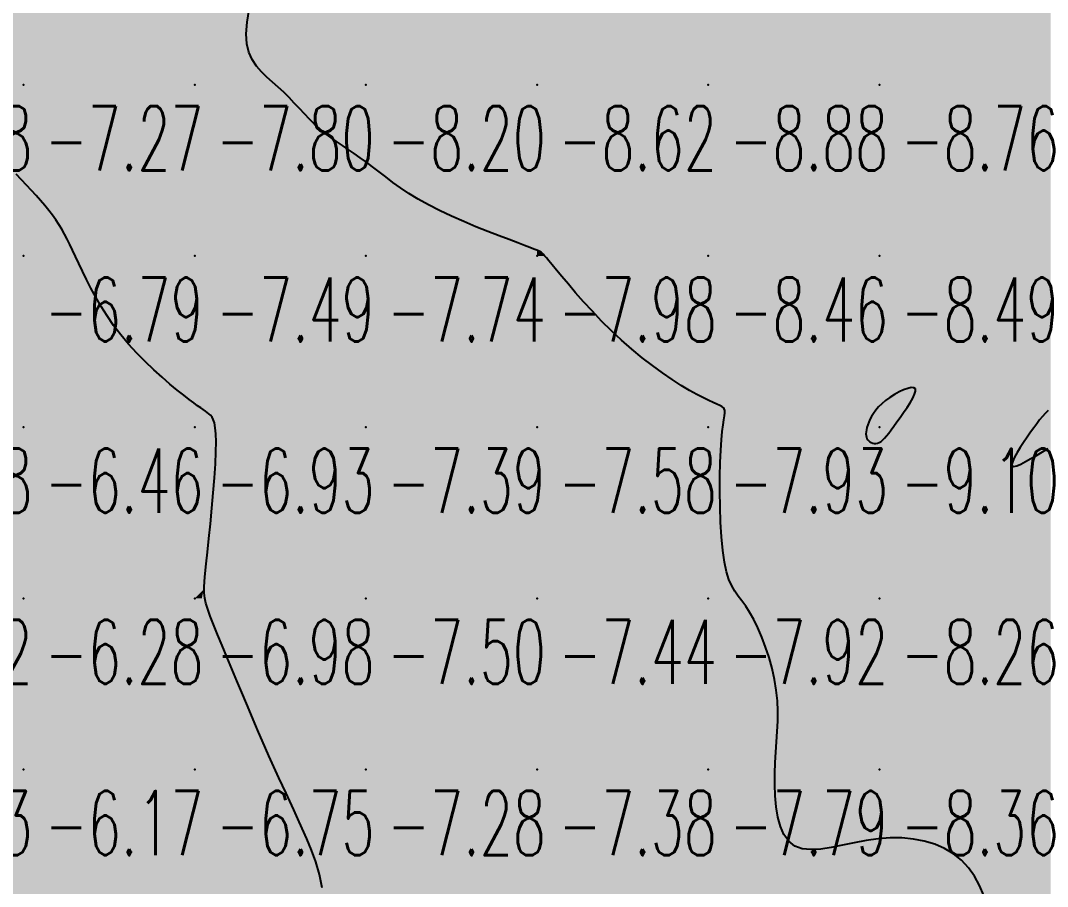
# Model space of a CAD drawing. Header units: millimetres. Extents: x 88261 to 90953, y 390274 to 392322.
# Drawn here: x 90010.1 to 90070.1, y 391060.4 to 391111 of the extents above; entities that cross this region are included whole.
import ezdxf
from ezdxf.enums import TextEntityAlignment as Align

# ---------------------------------------------------------------- set-up
doc = ezdxf.new("R2010")
doc.units = ezdxf.units.MM
doc.header["$LTSCALE"] = 25
for name, color, linetype in [('CN_03_00', 7, 'Continuous'), ('COTEAlt', 7, 'Continuous'), ('TN_COLORIAGE', 7, 'Continuous')]:
    doc.layers.add(name, color=color, linetype=linetype)
doc.styles.add('Simplex 1.0', font='Simplex.shx', dxfattribs={"width": 0.99, "height": 2.5})
doc.styles.get("Standard").update_dxf_attribs({"font": 'times.ttf'})

# ---------------------------------------------------------------- blocks, each defined once
blk = doc.blocks.new('COTE')
at = {"color": 0}
blk.add_point((0, 0), dxfattribs=at)
at = {"layer": 'COTEAlt'}
blk.add_attdef('ALT', text='', height=3.75, dxfattribs=at).set_placement((1.25, -1.25), align=Align.TOP_LEFT)

msp = doc.modelspace()

# ---------------------------------------------------------------- linework, layer by layer
at = {"layer": 'CN_03_00', "flags": 128}
for points, elevation in [([(90066.35, 391059.887), (90066.105, 391060.464), (90065.806, 391061.007), (90065.452, 391061.504), (90065.04, 391061.945), (90064.57, 391062.32), (90064.048, 391062.63), (90063.48, 391062.876), (90062.873, 391063.06), (90062.232, 391063.182), (90061.566, 391063.245), (90060.88, 391063.25), (90060.181, 391063.2), (90059.476, 391063.098), (90058.776, 391062.964), (90058.092, 391062.822), (90057.436, 391062.693), (90056.818, 391062.601), (90056.25, 391062.569), (90055.742, 391062.62), (90055.307, 391062.775), (90054.953, 391063.052), (90054.674, 391063.439), (90054.462, 391063.916), (90054.31, 391064.466), (90054.21, 391065.069), (90054.153, 391065.706), (90054.132, 391066.36), (90054.139, 391067.01), (90054.166, 391067.644), (90054.204, 391068.26), (90054.246, 391068.865), (90054.284, 391069.462), (90054.308, 391070.058), (90054.312, 391070.656), (90054.287, 391071.261), (90054.225, 391071.878), (90054.12, 391072.51), (90053.977, 391073.146), (90053.801, 391073.777), (90053.6, 391074.39), (90053.38, 391074.973), (90053.147, 391075.514), (90052.908, 391076.003), (90052.669, 391076.428), (90052.436, 391076.783), (90052.212, 391077.088), (90052, 391077.37), (90051.801, 391077.655), (90051.619, 391077.969), (90051.455, 391078.34), (90051.311, 391078.793), (90051.19, 391079.355), (90051.093, 391080.042), (90051.02, 391080.832), (90050.969, 391081.691), (90050.937, 391082.588), (90050.924, 391083.489), (90050.927, 391084.363), (90050.945, 391085.175), (90050.976, 391085.894), (90051.017, 391086.495), (90051.064, 391086.983), (90051.112, 391087.372), (90051.156, 391087.676), (90051.191, 391087.907), (90051.212, 391088.079), (90051.212, 391088.206), (90051.188, 391088.302), (90051.135, 391088.378), (90051.047, 391088.445), (90050.922, 391088.511), (90050.755, 391088.585), (90050.542, 391088.677), (90050.28, 391088.794), (90049.963, 391088.946), (90049.588, 391089.141), (90049.154, 391089.387), (90048.667, 391089.682), (90048.138, 391090.023), (90047.575, 391090.408), (90046.987, 391090.832), (90046.386, 391091.294), (90045.779, 391091.79), (90045.177, 391092.316), (90044.589, 391092.869), (90044.02, 391093.436), (90043.479, 391094.005), (90042.97, 391094.562), (90042.5, 391095.095), (90042.075, 391095.589), (90041.703, 391096.031), (90041.388, 391096.409), (90041.135, 391096.713), (90040.938, 391096.949), (90040.79, 391097.126), (90040.681, 391097.253), (90040.604, 391097.34), (90040.552, 391097.397), (90040.514, 391097.433), (90040.485, 391097.457), (90040.454, 391097.478), (90040.41, 391097.502), (90040.339, 391097.534), (90040.227, 391097.58), (90040.063, 391097.644), (90039.831, 391097.732), (90039.521, 391097.85), (90039.117, 391098.001), (90038.613, 391098.191), (90038.024, 391098.415), (90037.371, 391098.669), (90036.676, 391098.948), (90035.96, 391099.248), (90035.243, 391099.563), (90034.548, 391099.889), (90033.895, 391100.221), (90033.3, 391100.555), (90032.761, 391100.887), (90032.271, 391101.216), (90031.822, 391101.539), (90031.405, 391101.853), (90031.014, 391102.156), (90030.641, 391102.446), (90030.279, 391102.72), (90029.921, 391102.977), (90029.566, 391103.22), (90029.216, 391103.454), (90028.871, 391103.685), (90028.532, 391103.916), (90028.2, 391104.152), (90027.876, 391104.399), (90027.56, 391104.66), (90027.253, 391104.939), (90026.953, 391105.234), (90026.656, 391105.541), (90026.359, 391105.854), (90026.061, 391106.172), (90025.758, 391106.488), (90025.447, 391106.8), (90025.125, 391107.102), (90024.793, 391107.395), (90024.461, 391107.689), (90024.143, 391107.996), (90023.853, 391108.332), (90023.606, 391108.708), (90023.413, 391109.138), (90023.291, 391109.637), (90023.252, 391110.217), (90023.304, 391110.886), (90023.434, 391111.631)], -8), ([(90027.698, 391060.328), (90027.538, 391061.112), (90027.317, 391061.849), (90027.061, 391062.542), (90026.792, 391063.189), (90026.529, 391063.793), (90026.278, 391064.357), (90026.036, 391064.886), (90025.804, 391065.386), (90025.581, 391065.861), (90025.365, 391066.317), (90025.158, 391066.758), (90024.958, 391067.189), (90024.764, 391067.616), (90024.572, 391068.046), (90024.38, 391068.486), (90024.183, 391068.943), (90023.978, 391069.424), (90023.76, 391069.938), (90023.527, 391070.49), (90023.274, 391071.09), (90022.999, 391071.739), (90022.71, 391072.422), (90022.415, 391073.122), (90022.122, 391073.82), (90021.841, 391074.495), (90021.58, 391075.131), (90021.348, 391075.707), (90021.154, 391076.205), (90021.004, 391076.614), (90020.897, 391076.956), (90020.828, 391077.26), (90020.793, 391077.556), (90020.788, 391077.873), (90020.809, 391078.242), (90020.852, 391078.691), (90020.913, 391079.251), (90020.988, 391079.94), (90021.072, 391080.735), (90021.159, 391081.602), (90021.246, 391082.505), (90021.326, 391083.412), (90021.396, 391084.286), (90021.451, 391085.095), (90021.484, 391085.803), (90021.494, 391086.385), (90021.48, 391086.849), (90021.447, 391087.209), (90021.397, 391087.483), (90021.332, 391087.685), (90021.255, 391087.833), (90021.169, 391087.941), (90021.077, 391088.026), (90020.98, 391088.102), (90020.872, 391088.179), (90020.747, 391088.265), (90020.596, 391088.367), (90020.414, 391088.493), (90020.193, 391088.652), (90019.925, 391088.852), (90019.604, 391089.1), (90019.226, 391089.403), (90018.8, 391089.756), (90018.339, 391090.155), (90017.854, 391090.593), (90017.358, 391091.065), (90016.863, 391091.565), (90016.382, 391092.088), (90015.928, 391092.628), (90015.509, 391093.179), (90015.127, 391093.734), (90014.778, 391094.288), (90014.462, 391094.833), (90014.175, 391095.363), (90013.916, 391095.871), (90013.682, 391096.351), (90013.472, 391096.796), (90013.281, 391097.201), (90013.107, 391097.57), (90012.944, 391097.909), (90012.787, 391098.223), (90012.632, 391098.518), (90012.474, 391098.8), (90012.308, 391099.074), (90012.128, 391099.345), (90011.932, 391099.62), (90011.719, 391099.898), (90011.489, 391100.181), (90011.244, 391100.47), (90010.985, 391100.764), (90010.712, 391101.065), (90010.425, 391101.374), (90010.127, 391101.69), (90009.818, 391102.015)], -7), ([(90070.118, 391088.216), (90069.943, 391088.043), (90069.776, 391087.858), (90069.612, 391087.658), (90069.447, 391087.441), (90069.273, 391087.202), (90069.087, 391086.939), (90068.885, 391086.65), (90068.677, 391086.346), (90068.475, 391086.042), (90068.293, 391085.75), (90068.143, 391085.484), (90068.037, 391085.258), (90067.988, 391085.086), (90068.01, 391084.98), (90068.109, 391084.951), (90068.279, 391084.99), (90068.508, 391085.086), (90068.783, 391085.226), (90069.094, 391085.4), (90069.428, 391085.594), (90069.773, 391085.797), (90070.117, 391085.997)], -8)]:
    msp.add_lwpolyline(points, dxfattribs=dict(at, elevation=elevation))
at = {"layer": 'CN_03_00', "elevation": -9, "flags": 128}
msp.add_lwpolyline([(90060.345, 391086.404), (90060.448, 391086.49), (90060.556, 391086.6), (90060.672, 391086.736), (90060.799, 391086.897), (90060.938, 391087.085), (90061.094, 391087.3), (90061.269, 391087.542), (90061.462, 391087.811), (90061.665, 391088.096), (90061.864, 391088.385), (90062.045, 391088.667), (90062.198, 391088.929), (90062.309, 391089.159), (90062.365, 391089.346), (90062.353, 391089.477), (90062.266, 391089.544), (90062.113, 391089.551), (90061.909, 391089.507), (90061.666, 391089.419), (90061.4, 391089.296), (90061.126, 391089.145), (90060.856, 391088.974), (90060.605, 391088.792), (90060.385, 391088.606), (90060.196, 391088.418), (90060.035, 391088.231), (90059.9, 391088.046), (90059.788, 391087.865), (90059.696, 391087.691), (90059.623, 391087.524), (90059.565, 391087.368), (90059.521, 391087.224), (90059.489, 391087.091), (90059.47, 391086.969), (90059.464, 391086.858), (90059.471, 391086.756), (90059.491, 391086.664), (90059.523, 391086.58), (90059.568, 391086.505), (90059.626, 391086.438), (90059.694, 391086.38), (90059.772, 391086.334), (90059.857, 391086.301), (90059.949, 391086.283), (90060.045, 391086.283), (90060.144, 391086.301), (90060.245, 391086.341), (90060.345, 391086.404)], close=True, dxfattribs=at)
at = {"layer": 'TN_COLORIAGE', "color": 161}
for points in [[(90010.249, 391117.239, -7), (90005.055, 391112.046, -7), (90010.249, 391107.239, -7), (90007.206, 391107.239, -7)], [(90010.249, 391117.239, -7.138), (90010.249, 391107.239, -7.138), (90020.249, 391117.239, -7.138)], [(90010.249, 391107.239, -7.138), (90020.249, 391107.239, -7.138), (90020.249, 391117.239, -7.138)], [(90022.215, 391109.205, -7.138), (90025.383, 391117.239, -7.138), (90020.249, 391107.239, -7.138), (90020.249, 391117.239, -7.138)], [(90025.269, 391107.239, -7.8), (90022.215, 391109.205, -7.8), (90020.249, 391107.239, -7.8)], [(90007.449, 391104.439, -7.27), (90007.206, 391107.239, -7.27), (90010.249, 391107.239, -7.27)], [(90007.449, 391104.439, -7.27), (90010.249, 391101.598, -7.27), (90010.249, 391107.239, -7.27)], [(90020.249, 391107.239, -7), (90012.318, 391099.309, -7), (90010.249, 391107.239, -7), (90010.249, 391101.598, -7)], [(90020.249, 391107.239, -7), (90012.318, 391099.309, -7), (90020.249, 391097.239, -7), (90013.249, 391097.239, -7)], [(90025.269, 391107.239, -7.487), (90027.461, 391104.452, -7.487), (90020.249, 391107.239, -7.487), (90020.249, 391097.239, -7.487)], [(90030.249, 391102.915, -7.487), (90027.461, 391104.452, -7.487), (90030.249, 391097.239, -7.487), (90020.249, 391097.239, -7.487)], [(90030.249, 391102.915, -7.74), (90033.217, 391100.208, -7.74), (90030.249, 391097.239, -7.74)], [(90040.249, 391097.58, -7.74), (90033.217, 391100.208, -7.74), (90040.249, 391097.239, -7.74), (90030.249, 391097.239, -7.74)], [(90040.249, 391097.58, -7.978), (90040.49, 391097.48, -7.978), (90040.249, 391097.239, -7.978)], [(90040.702, 391097.239, -7.978), (90040.49, 391097.48, -7.978), (90040.249, 391097.239, -7.978)], [(90015.517, 391092.507, -7.487), (90013.249, 391097.239, -7.487), (90020.249, 391097.239, -7.487)], [(90015.517, 391092.507, -7.487), (90020.249, 391088.497, -7.487), (90020.249, 391097.239, -7.487)], [(90030.249, 391097.239, -7), (90021.114, 391088.105, -7), (90020.249, 391097.239, -7), (90020.249, 391088.497, -7)], [(90030.249, 391097.239, -7), (90021.114, 391088.105, -7), (90030.249, 391087.239, -7), (90021.756, 391087.239, -7)], [(90030.249, 391097.239, -7.978), (90030.249, 391087.239, -7.978), (90040.249, 391097.239, -7.978)], [(90030.249, 391087.239, -7.978), (90040.249, 391087.239, -7.978), (90040.249, 391097.239, -7.978)], [(90040.702, 391097.239, -7.582), (90045.028, 391092.019, -7.582), (90040.249, 391097.239, -7.582), (90040.249, 391087.239, -7.582)], [(90050.249, 391088.583, -7.582), (90045.028, 391092.019, -7.582), (90050.249, 391087.239, -7.582), (90040.249, 391087.239, -7.582)], [(90050.249, 391088.583, -7.929), (90051.506, 391088.497, -7.929), (90050.249, 391087.239, -7.929)], [(90051.506, 391088.497, -7.929), (90050.856, 391087.239, -7.929), (90050.249, 391087.239, -7.929)], [(90070.249, 391088.554, -7.883), (90069.286, 391087.239, -7.883), (90070.249, 391087.239, -7.883)], [(90030.249, 391077.239, -7), (90020.659, 391077.239, -7), (90030.249, 391087.239, -7), (90020.766, 391077.757, -7)], [(90021.756, 391087.239, -7.395), (90020.766, 391077.757, -7.395), (90030.249, 391087.239, -7.395)], [(90030.249, 391087.239, -7.582), (90030.249, 391077.239, -7.582), (90040.249, 391087.239, -7.582)], [(90030.249, 391077.239, -7.582), (90040.249, 391077.239, -7.582), (90040.249, 391087.239, -7.582)], [(90040.249, 391087.239, -7.929), (90040.249, 391077.239, -7.929), (90050.249, 391087.239, -7.929)], [(90040.249, 391077.239, -7.929), (90050.249, 391077.239, -7.929), (90050.249, 391087.239, -7.929)], [(90050.856, 391087.239, -7.921), (90050.922, 391077.912, -7.921), (90050.249, 391087.239, -7.921), (90050.249, 391077.239, -7.921)], [(90067.131, 391084.121, -7.883), (90069.286, 391087.239, -7.883), (90070.249, 391087.239, -7.883)], [(90067.131, 391084.121, -7.883), (90070.249, 391086.156, -7.883), (90070.249, 391087.239, -7.883)], [(90052.596, 391077.239, -7.921), (90050.922, 391077.912, -7.921), (90050.249, 391077.239, -7.921)], [(90023.524, 391070.515, -7.504), (90020.659, 391077.239, -7.504), (90030.249, 391077.239, -7.504)], [(90030.249, 391077.239, -7), (90023.524, 391070.515, -7), (90030.249, 391067.239, -7), (90024.887, 391067.239, -7)], [(90030.249, 391077.239, -7.44), (90030.249, 391067.239, -7.44), (90040.249, 391077.239, -7.44)], [(90030.249, 391067.239, -7.44), (90040.249, 391067.239, -7.44), (90040.249, 391077.239, -7.44)], [(90040.249, 391077.239, -7.921), (90040.249, 391067.239, -7.921), (90050.249, 391077.239, -7.921)], [(90040.249, 391067.239, -7.921), (90050.249, 391067.239, -7.921), (90050.249, 391077.239, -7.921)], [(90052.596, 391077.239, -7.793), (90054.707, 391071.697, -7.793), (90050.249, 391077.239, -7.793), (90050.249, 391067.239, -7.793)], [(90054.707, 391071.697, -7.793), (90053.928, 391067.239, -7.793), (90050.249, 391067.239, -7.793)], [(90026.673, 391063.664, -7.284), (90024.887, 391067.239, -7.284), (90030.249, 391067.239, -7.284)], [(90030.249, 391067.239, -7), (90026.673, 391063.664, -7), (90030.249, 391057.239, -7), (90029.168, 391057.239, -7)], [(90030.249, 391067.239, -7.384), (90030.249, 391057.239, -7.384), (90040.249, 391067.239, -7.384)], [(90030.249, 391057.239, -7.384), (90040.249, 391057.239, -7.384), (90040.249, 391067.239, -7.384)], [(90040.249, 391067.239, -7.793), (90040.249, 391057.239, -7.793), (90050.249, 391067.239, -7.793)], [(90040.249, 391057.239, -7.793), (90050.249, 391057.239, -7.793), (90050.249, 391067.239, -7.793)], [(90053.928, 391067.239, -7.745), (90054.417, 391061.408, -7.745), (90050.249, 391067.239, -7.745), (90050.249, 391057.239, -7.745)], [(90054.417, 391061.408, -7.326), (90060.249, 391063.782, -7.326), (90050.249, 391057.239, -7.326), (90060.249, 391057.239, -7.326)], [(90060.249, 391063.782, -7.326), (90065.671, 391062.662, -7.326), (90060.249, 391057.239, -7.326)], [(90067.306, 391057.239, -7.326), (90065.671, 391062.662, -7.326), (90060.249, 391057.239, -7.326)]]:
    msp.add_solid(points, dxfattribs=at)
at = {"layer": 'TN_COLORIAGE', "color": 171}
for points in [[(90025.383, 391117.239, -8.817), (90022.215, 391109.205, -8.817), (90030.249, 391117.239, -8.817)], [(90030.249, 391117.239, -8), (90022.215, 391109.205, -8), (90030.249, 391107.239, -8), (90025.269, 391107.239, -8)], [(90030.249, 391117.239, -8.911), (90030.249, 391107.239, -8.911), (90040.249, 391117.239, -8.911)], [(90030.249, 391107.239, -8.911), (90040.249, 391107.239, -8.911), (90040.249, 391117.239, -8.911)], [(90043.745, 391117.239, -8.616), (90047.247, 391114.237, -8.616), (90040.249, 391117.239, -8.616), (90040.249, 391107.239, -8.616)], [(90056.344, 391117.239, -8.88), (90050.249, 391111.462, -8.88), (90060.249, 391117.239, -8.88), (90050.249, 391107.239, -8.88)], [(90050.249, 391107.239, -8.895), (90060.249, 391107.239, -8.895), (90060.249, 391117.239, -8.895)], [(90060.249, 391117.239, -8.285), (90060.249, 391107.239, -8.285), (90070.249, 391117.239, -8.285)], [(90060.249, 391107.239, -8.285), (90070.249, 391107.239, -8.285), (90070.249, 391117.239, -8.285)], [(90050.249, 391111.462, -8.616), (90047.247, 391114.237, -8.616), (90050.249, 391107.239, -8.616), (90040.249, 391107.239, -8.616)], [(90027.461, 391104.452, -8.198), (90025.269, 391107.239, -8.198), (90030.249, 391107.239, -8.198)], [(90027.461, 391104.452, -8.198), (90030.249, 391102.915, -8.198), (90030.249, 391107.239, -8.198)], [(90040.249, 391107.239, -8), (90033.217, 391100.208, -8), (90030.249, 391107.239, -8), (90030.249, 391102.915, -8)], [(90033.217, 391100.208, -8.616), (90040.249, 391097.58, -8.616), (90040.249, 391107.239, -8.616)], [(90050.249, 391107.239, -8), (90040.49, 391097.48, -8), (90040.249, 391107.239, -8), (90040.249, 391097.58, -8)], [(90050.249, 391107.239, -8), (90040.49, 391097.48, -8), (90050.249, 391097.239, -8), (90040.702, 391097.239, -8)], [(90050.249, 391107.239, -8.758), (90050.249, 391097.239, -8.758), (90060.249, 391107.239, -8.758)], [(90050.249, 391097.239, -8.758), (90060.249, 391097.239, -8.758), (90060.249, 391107.239, -8.758)], [(90060.249, 391107.239, -8.296), (90060.249, 391097.239, -8.296), (90070.249, 391107.239, -8.296)], [(90060.249, 391097.239, -8.296), (90070.249, 391097.239, -8.296), (90070.249, 391107.239, -8.296)], [(90045.028, 391092.019, -8.457), (90040.702, 391097.239, -8.457), (90050.249, 391097.239, -8.457)], [(90045.028, 391092.019, -8.457), (90050.249, 391088.583, -8.457), (90050.249, 391097.239, -8.457)], [(90060.249, 391097.239, -8), (90051.506, 391088.497, -8), (90050.249, 391097.239, -8), (90050.249, 391088.583, -8)], [(90060.249, 391088.829, -8), (90059.427, 391087.239, -8), (90060.249, 391097.239, -8), (90050.856, 391087.239, -8)], [(90050.856, 391087.239, -8.493), (90051.506, 391088.497, -8.493), (90060.249, 391097.239, -8.493)], [(90063.208, 391090.199, -8.493), (90060.249, 391088.829, -8.493), (90070.249, 391097.239, -8.493), (90060.249, 391097.239, -8.493)], [(90063.208, 391090.199, -8), (90061.039, 391087.239, -8), (90070.249, 391097.239, -8), (90069.286, 391087.239, -8)], [(90069.286, 391087.239, -8.772), (90070.249, 391088.554, -8.772), (90070.249, 391097.239, -8.772)], [(90059.427, 391087.239, -8), (90050.856, 391087.239, -8), (90059.433, 391086.424, -8), (90050.922, 391077.912, -8)], [(90060.249, 391086.096, -8), (90061.039, 391087.239, -8), (90060.249, 391077.239, -8), (90069.286, 391087.239, -8)], [(90069.286, 391087.239, -8.258), (90067.131, 391084.121, -8.258), (90060.249, 391077.239, -8.258)], [(90060.249, 391086.096, -8), (90059.433, 391086.424, -8), (90060.249, 391077.239, -8), (90050.922, 391077.912, -8)], [(90070.249, 391077.239, -8), (90070.249, 391086.156, -8), (90060.249, 391077.239, -8), (90067.131, 391084.121, -8)], [(90050.922, 391077.912, -8.258), (90052.596, 391077.239, -8.258), (90060.249, 391077.239, -8.258)], [(90054.707, 391071.697, -8.258), (90052.596, 391077.239, -8.258), (90060.249, 391077.239, -8.258)], [(90060.249, 391067.239, -8), (90053.928, 391067.239, -8), (90060.249, 391077.239, -8), (90054.707, 391071.697, -8)], [(90060.249, 391077.239, -8.961), (90060.249, 391067.239, -8.961), (90070.249, 391077.239, -8.961)], [(90060.249, 391067.239, -8.961), (90070.249, 391067.239, -8.961), (90070.249, 391077.239, -8.961)], [(90054.417, 391061.408, -8.356), (90053.928, 391067.239, -8.356), (90060.249, 391067.239, -8.356)], [(90060.249, 391063.782, -8.356), (90054.417, 391061.408, -8.356), (90060.249, 391067.239, -8.356)], [(90070.249, 391067.239, -8), (90065.671, 391062.662, -8), (90060.249, 391067.239, -8), (90060.249, 391063.782, -8)], [(90070.249, 391067.239, -8), (90065.671, 391062.662, -8), (90070.249, 391057.239, -8), (90067.306, 391057.239, -8)]]:
    msp.add_solid(points, dxfattribs=at)
at = {"layer": 'TN_COLORIAGE', "color": 151}
for points in [[(90010.249, 391101.598, -6.305), (90007.449, 391104.439, -6.305), (90010.249, 391097.239, -6.305), (90000.249, 391097.239, -6.305)], [(90010.249, 391101.598, -6.791), (90012.318, 391099.309, -6.791), (90010.249, 391097.239, -6.791)], [(90013.249, 391097.239, -6.791), (90012.318, 391099.309, -6.791), (90010.249, 391097.239, -6.791)], [(90000.249, 391097.239, -6.791), (90000.249, 391087.239, -6.791), (90010.249, 391097.239, -6.791)], [(90000.249, 391087.239, -6.791), (90010.249, 391087.239, -6.791), (90010.249, 391097.239, -6.791)], [(90013.249, 391097.239, -6.458), (90015.517, 391092.507, -6.458), (90010.249, 391097.239, -6.458), (90010.249, 391087.239, -6.458)], [(90020.249, 391088.497, -6.458), (90015.517, 391092.507, -6.458), (90020.249, 391087.239, -6.458), (90010.249, 391087.239, -6.458)], [(90020.249, 391088.497, -6.93), (90021.114, 391088.105, -6.93), (90020.249, 391087.239, -6.93)], [(90021.756, 391087.239, -6.93), (90021.114, 391088.105, -6.93), (90020.249, 391087.239, -6.93)], [(90000.249, 391087.239, -6.458), (90000.249, 391077.239, -6.458), (90010.249, 391087.239, -6.458)], [(90000.249, 391077.239, -6.458), (90010.249, 391077.239, -6.458), (90010.249, 391087.239, -6.458)], [(90010.249, 391087.239, -6.93), (90010.249, 391077.239, -6.93), (90020.249, 391087.239, -6.93)], [(90010.249, 391077.239, -6.93), (90020.249, 391077.239, -6.93), (90020.249, 391087.239, -6.93)], [(90020.766, 391077.757, -6.93), (90021.756, 391087.239, -6.93), (90020.249, 391077.239, -6.93), (90020.249, 391087.239, -6.93)], [(90020.766, 391077.757, -6.978), (90020.659, 391077.239, -6.978), (90020.249, 391077.239, -6.978)], [(90000.249, 391077.239, -6.279), (90000.249, 391067.239, -6.279), (90010.249, 391077.239, -6.279)], [(90000.249, 391067.239, -6.279), (90010.249, 391067.239, -6.279), (90010.249, 391077.239, -6.279)], [(90010.249, 391077.239, -6.978), (90010.249, 391067.239, -6.978), (90020.249, 391077.239, -6.978)], [(90010.249, 391067.239, -6.978), (90020.249, 391067.239, -6.978), (90020.249, 391077.239, -6.978)], [(90020.659, 391077.239, -6.755), (90023.524, 391070.515, -6.755), (90020.249, 391077.239, -6.755), (90020.249, 391067.239, -6.755)], [(90024.887, 391067.239, -6.755), (90023.524, 391070.515, -6.755), (90020.249, 391067.239, -6.755)], [(90000.249, 391067.239, -6.174), (90000.249, 391057.239, -6.174), (90010.249, 391067.239, -6.174)], [(90000.249, 391057.239, -6.174), (90010.249, 391057.239, -6.174), (90010.249, 391067.239, -6.174)], [(90010.249, 391067.239, -6.755), (90010.249, 391057.239, -6.755), (90020.249, 391067.239, -6.755)], [(90010.249, 391057.239, -6.755), (90020.249, 391057.239, -6.755), (90020.249, 391067.239, -6.755)], [(90024.887, 391067.239, -6.49), (90026.673, 391063.664, -6.49), (90020.249, 391067.239, -6.49), (90020.249, 391057.239, -6.49)], [(90029.168, 391057.239, -6.49), (90026.673, 391063.664, -6.49), (90020.249, 391057.239, -6.49)]]:
    msp.add_solid(points, dxfattribs=at)
at = {"layer": 'TN_COLORIAGE', "color": 181}
for points in [[(90060.249, 391088.829, -9.096), (90063.208, 391090.199, -9.096), (90060.249, 391087.239, -9.096)], [(90061.039, 391087.239, -9.096), (90063.208, 391090.199, -9.096), (90060.249, 391087.239, -9.096)], [(90059.427, 391087.239, -9.096), (90060.249, 391088.829, -9.096), (90060.249, 391087.239, -9.096)], [(90059.433, 391086.424, -9.096), (90059.427, 391087.239, -9.096), (90060.249, 391087.239, -9.096)], [(90059.433, 391086.424, -9.096), (90060.249, 391086.096, -9.096), (90060.249, 391087.239, -9.096)], [(90061.039, 391087.239, -9.096), (90060.249, 391086.096, -9.096), (90060.249, 391087.239, -9.096)]]:
    msp.add_solid(points, dxfattribs=at)

# ---------------------------------------------------------------- block references
at = {"layer": 'COTEAlt'}
ref = msp.add_blockref('COTE', (90000.249, 391107.239), dxfattribs=at)
ref.add_attrib('ALT', '-6.38', dxfattribs={"height": 3.75, "style": 'Simplex 1.0', "width": 0.6}).set_placement((90001.499, 391105.989), align=Align.TOP_LEFT)
ref = msp.add_blockref('COTE', (90010.249, 391107.239), dxfattribs=at)
ref.add_attrib('ALT', '-7.27', dxfattribs={"height": 3.75, "style": 'Simplex 1.0', "width": 0.6}).set_placement((90011.499, 391105.989), align=Align.TOP_LEFT)
ref = msp.add_blockref('COTE', (90020.249, 391107.239), dxfattribs=at)
ref.add_attrib('ALT', '-7.80', dxfattribs={"height": 3.75, "style": 'Simplex 1.0', "width": 0.6}).set_placement((90021.499, 391105.989), align=Align.TOP_LEFT)
ref = msp.add_blockref('COTE', (90030.249, 391107.239), dxfattribs=at)
ref.add_attrib('ALT', '-8.20', dxfattribs={"height": 3.75, "style": 'Simplex 1.0', "width": 0.6}).set_placement((90031.499, 391105.989), align=Align.TOP_LEFT)
ref = msp.add_blockref('COTE', (90040.249, 391107.239), dxfattribs=at)
ref.add_attrib('ALT', '-8.62', dxfattribs={"height": 3.75, "style": 'Simplex 1.0', "width": 0.6}).set_placement((90041.499, 391105.989), align=Align.TOP_LEFT)
ref = msp.add_blockref('COTE', (90050.249, 391107.239), dxfattribs=at)
ref.add_attrib('ALT', '-8.88', dxfattribs={"height": 3.75, "style": 'Simplex 1.0', "width": 0.6}).set_placement((90051.499, 391105.989), align=Align.TOP_LEFT)
ref = msp.add_blockref('COTE', (90060.249, 391107.239), dxfattribs=at)
ref.add_attrib('ALT', '-8.76', dxfattribs={"height": 3.75, "style": 'Simplex 1.0', "width": 0.6}).set_placement((90061.499, 391105.989), align=Align.TOP_LEFT)
ref = msp.add_blockref('COTE', (90010.249, 391097.239), dxfattribs=at)
ref.add_attrib('ALT', '-6.79', dxfattribs={"height": 3.75, "style": 'Simplex 1.0', "width": 0.6}).set_placement((90011.499, 391095.989), align=Align.TOP_LEFT)
ref = msp.add_blockref('COTE', (90020.249, 391097.239), dxfattribs=at)
ref.add_attrib('ALT', '-7.49', dxfattribs={"height": 3.75, "style": 'Simplex 1.0', "width": 0.6}).set_placement((90021.499, 391095.989), align=Align.TOP_LEFT)
ref = msp.add_blockref('COTE', (90030.249, 391097.239), dxfattribs=at)
ref.add_attrib('ALT', '-7.74', dxfattribs={"height": 3.75, "style": 'Simplex 1.0', "width": 0.6}).set_placement((90031.499, 391095.989), align=Align.TOP_LEFT)
ref = msp.add_blockref('COTE', (90040.249, 391097.239), dxfattribs=at)
ref.add_attrib('ALT', '-7.98', dxfattribs={"height": 3.75, "style": 'Simplex 1.0', "width": 0.6}).set_placement((90041.499, 391095.989), align=Align.TOP_LEFT)
ref = msp.add_blockref('COTE', (90050.249, 391097.239), dxfattribs=at)
ref.add_attrib('ALT', '-8.46', dxfattribs={"height": 3.75, "style": 'Simplex 1.0', "width": 0.6}).set_placement((90051.499, 391095.989), align=Align.TOP_LEFT)
ref = msp.add_blockref('COTE', (90060.249, 391097.239), dxfattribs=at)
ref.add_attrib('ALT', '-8.49', dxfattribs={"height": 3.75, "style": 'Simplex 1.0', "width": 0.6}).set_placement((90061.499, 391095.989), align=Align.TOP_LEFT)
ref = msp.add_blockref('COTE', (90000.249, 391087.239), dxfattribs=at)
ref.add_attrib('ALT', '-6.68', dxfattribs={"height": 3.75, "style": 'Simplex 1.0', "width": 0.6}).set_placement((90001.499, 391085.989), align=Align.TOP_LEFT)
ref = msp.add_blockref('COTE', (90010.249, 391087.239), dxfattribs=at)
ref.add_attrib('ALT', '-6.46', dxfattribs={"height": 3.75, "style": 'Simplex 1.0', "width": 0.6}).set_placement((90011.499, 391085.989), align=Align.TOP_LEFT)
ref = msp.add_blockref('COTE', (90020.249, 391087.239), dxfattribs=at)
ref.add_attrib('ALT', '-6.93', dxfattribs={"height": 3.75, "style": 'Simplex 1.0', "width": 0.6}).set_placement((90021.499, 391085.989), align=Align.TOP_LEFT)
ref = msp.add_blockref('COTE', (90030.249, 391087.239), dxfattribs=at)
ref.add_attrib('ALT', '-7.39', dxfattribs={"height": 3.75, "style": 'Simplex 1.0', "width": 0.6}).set_placement((90031.499, 391085.989), align=Align.TOP_LEFT)
ref = msp.add_blockref('COTE', (90040.249, 391087.239), dxfattribs=at)
ref.add_attrib('ALT', '-7.58', dxfattribs={"height": 3.75, "style": 'Simplex 1.0', "width": 0.6}).set_placement((90041.499, 391085.989), align=Align.TOP_LEFT)
ref = msp.add_blockref('COTE', (90050.249, 391087.239), dxfattribs=at)
ref.add_attrib('ALT', '-7.93', dxfattribs={"height": 3.75, "style": 'Simplex 1.0', "width": 0.6}).set_placement((90051.499, 391085.989), align=Align.TOP_LEFT)
ref = msp.add_blockref('COTE', (90060.249, 391087.239), dxfattribs=at)
ref.add_attrib('ALT', '-9.10', dxfattribs={"height": 3.75, "style": 'Simplex 1.0', "width": 0.6}).set_placement((90061.499, 391085.989), align=Align.TOP_LEFT)
ref = msp.add_blockref('COTE', (90000.249, 391077.239), dxfattribs=at)
ref.add_attrib('ALT', '-6.62', dxfattribs={"height": 3.75, "style": 'Simplex 1.0', "width": 0.6}).set_placement((90001.499, 391075.989), align=Align.TOP_LEFT)
ref = msp.add_blockref('COTE', (90010.249, 391077.239), dxfattribs=at)
ref.add_attrib('ALT', '-6.28', dxfattribs={"height": 3.75, "style": 'Simplex 1.0', "width": 0.6}).set_placement((90011.499, 391075.989), align=Align.TOP_LEFT)
ref = msp.add_blockref('COTE', (90020.249, 391077.239), dxfattribs=at)
ref.add_attrib('ALT', '-6.98', dxfattribs={"height": 3.75, "style": 'Simplex 1.0', "width": 0.6}).set_placement((90021.499, 391075.989), align=Align.TOP_LEFT)
ref = msp.add_blockref('COTE', (90030.249, 391077.239), dxfattribs=at)
ref.add_attrib('ALT', '-7.50', dxfattribs={"height": 3.75, "style": 'Simplex 1.0', "width": 0.6}).set_placement((90031.499, 391075.989), align=Align.TOP_LEFT)
ref = msp.add_blockref('COTE', (90040.249, 391077.239), dxfattribs=at)
ref.add_attrib('ALT', '-7.44', dxfattribs={"height": 3.75, "style": 'Simplex 1.0', "width": 0.6}).set_placement((90041.499, 391075.989), align=Align.TOP_LEFT)
ref = msp.add_blockref('COTE', (90050.249, 391077.239), dxfattribs=at)
ref.add_attrib('ALT', '-7.92', dxfattribs={"height": 3.75, "style": 'Simplex 1.0', "width": 0.6}).set_placement((90051.499, 391075.989), align=Align.TOP_LEFT)
ref = msp.add_blockref('COTE', (90060.249, 391077.239), dxfattribs=at)
ref.add_attrib('ALT', '-8.26', dxfattribs={"height": 3.75, "style": 'Simplex 1.0', "width": 0.6}).set_placement((90061.499, 391075.989), align=Align.TOP_LEFT)
ref = msp.add_blockref('COTE', (90000.249, 391067.239), dxfattribs=at)
ref.add_attrib('ALT', '-6.33', dxfattribs={"height": 3.75, "style": 'Simplex 1.0', "width": 0.6}).set_placement((90001.499, 391065.989), align=Align.TOP_LEFT)
ref = msp.add_blockref('COTE', (90010.249, 391067.239), dxfattribs=at)
ref.add_attrib('ALT', '-6.17', dxfattribs={"height": 3.75, "style": 'Simplex 1.0', "width": 0.6}).set_placement((90011.499, 391065.989), align=Align.TOP_LEFT)
ref = msp.add_blockref('COTE', (90020.249, 391067.239), dxfattribs=at)
ref.add_attrib('ALT', '-6.75', dxfattribs={"height": 3.75, "style": 'Simplex 1.0', "width": 0.6}).set_placement((90021.499, 391065.989), align=Align.TOP_LEFT)
ref = msp.add_blockref('COTE', (90030.249, 391067.239), dxfattribs=at)
ref.add_attrib('ALT', '-7.28', dxfattribs={"height": 3.75, "style": 'Simplex 1.0', "width": 0.6}).set_placement((90031.499, 391065.989), align=Align.TOP_LEFT)
ref = msp.add_blockref('COTE', (90040.249, 391067.239), dxfattribs=at)
ref.add_attrib('ALT', '-7.38', dxfattribs={"height": 3.75, "style": 'Simplex 1.0', "width": 0.6}).set_placement((90041.499, 391065.989), align=Align.TOP_LEFT)
ref = msp.add_blockref('COTE', (90050.249, 391067.239), dxfattribs=at)
ref.add_attrib('ALT', '-7.79', dxfattribs={"height": 3.75, "style": 'Simplex 1.0', "width": 0.6}).set_placement((90051.499, 391065.989), align=Align.TOP_LEFT)
ref = msp.add_blockref('COTE', (90060.249, 391067.239), dxfattribs=at)
ref.add_attrib('ALT', '-8.36', dxfattribs={"height": 3.75, "style": 'Simplex 1.0', "width": 0.6}).set_placement((90061.499, 391065.989), align=Align.TOP_LEFT)

doc.saveas('drawing.dxf')
